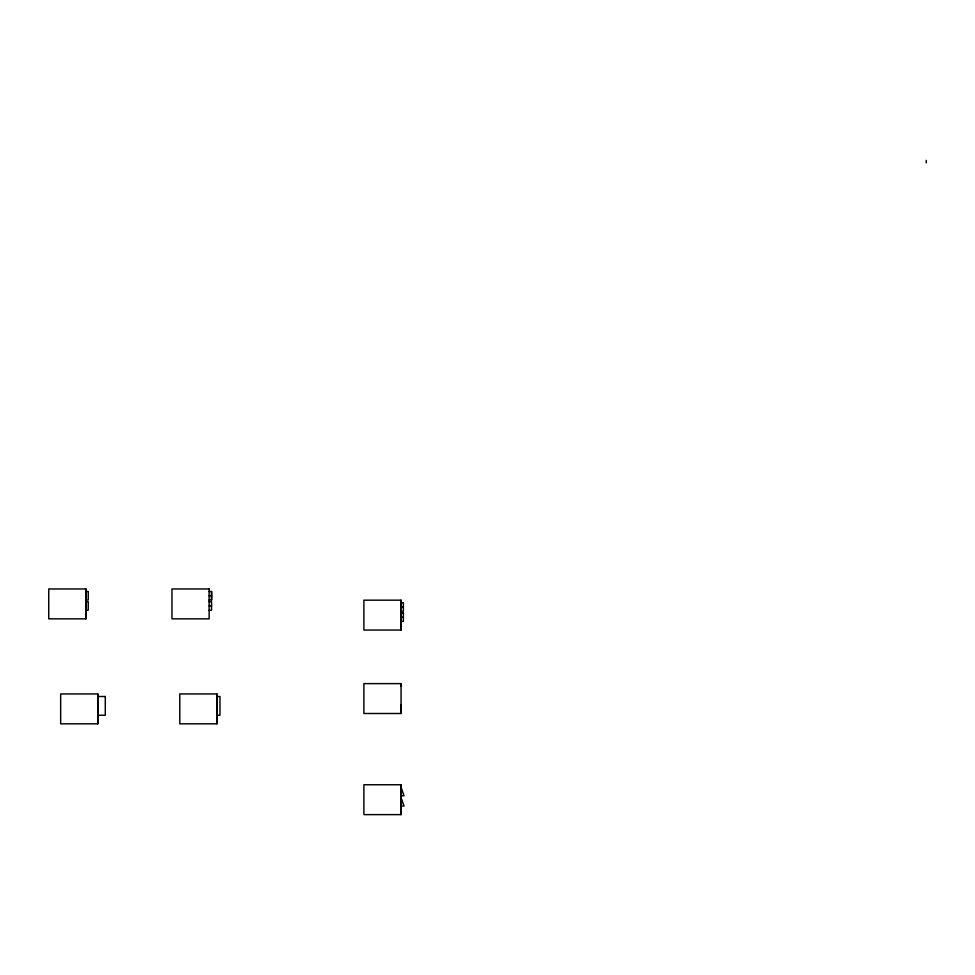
<?xml version="1.0" encoding="UTF-8"?>
<svg xmlns="http://www.w3.org/2000/svg" width="975" height="975" viewBox="0 0 975 975"><rect width="100%" height="100%" fill="white"/><g stroke="black" fill="none" stroke-linecap="round" stroke-linejoin="round"><path stroke-width="1.46" d="M401.066 787.3L404.028 795.807L401.005 795.807L401.066 784.753L363.882 784.753L363.882 814.625L401.066 814.625L401.066 784.753M85.934 610.24L85.934 601.746L88.25 601.746L88.213 610.24L85.898 610.24L85.934 618.845L48.75 618.845L48.75 588.961L85.934 588.961L85.934 618.845M85.958 591.52L85.934 600.015L88.25 600.015L88.25 591.52L85.934 591.52L85.934 588.961M216.962 723.828L216.962 693.956L179.79 693.956L179.79 723.828L216.962 723.828L216.962 693.956M401.066 621.441L401.091 612.946L403.382 612.946L403.382 621.441L401.03 621.441L401.066 630.045L363.882 630.045L363.882 600.173L401.066 600.173L401.066 630.045M401.03 611.215L401.091 602.721L403.321 602.721M401.066 814.625L401.03 797.526M401.005 795.807L401.03 787.3M97.841 693.956L97.841 723.828L60.669 723.828L60.669 693.956L97.841 693.956L97.841 723.828M401.03 602.721L401.066 600.173M401.066 683.621L401.066 713.493L363.882 713.493L363.882 683.621L401.066 683.621L401.066 686.181M926.226 162.923L926.25 160.375M209.137 591.52L211.587 591.52L211.587 600.015L209.137 600.015M209.137 595.774L211.587 595.774M209.113 601.746L211.563 601.746L211.526 610.24L209.113 610.24M209.113 605.987L211.563 605.987M401.091 606.901L403.37 606.901M401.066 611.215L403.382 611.215L403.382 602.721M401.03 612.946L403.37 612.946M401.103 617.199L403.394 617.199M216.962 696.503L219.972 696.503L219.972 715.236L216.938 715.236M401.066 704.901L401.066 713.493M401.03 806.033L404.064 806.033L401.066 797.526M211.563 591.52L211.575 600.015M209.137 588.961L171.953 588.961L171.953 618.845L209.137 618.845L209.137 588.961M105.288 696.503L97.817 696.503L97.817 715.236L105.288 715.236L105.288 696.503"/></g></svg>
